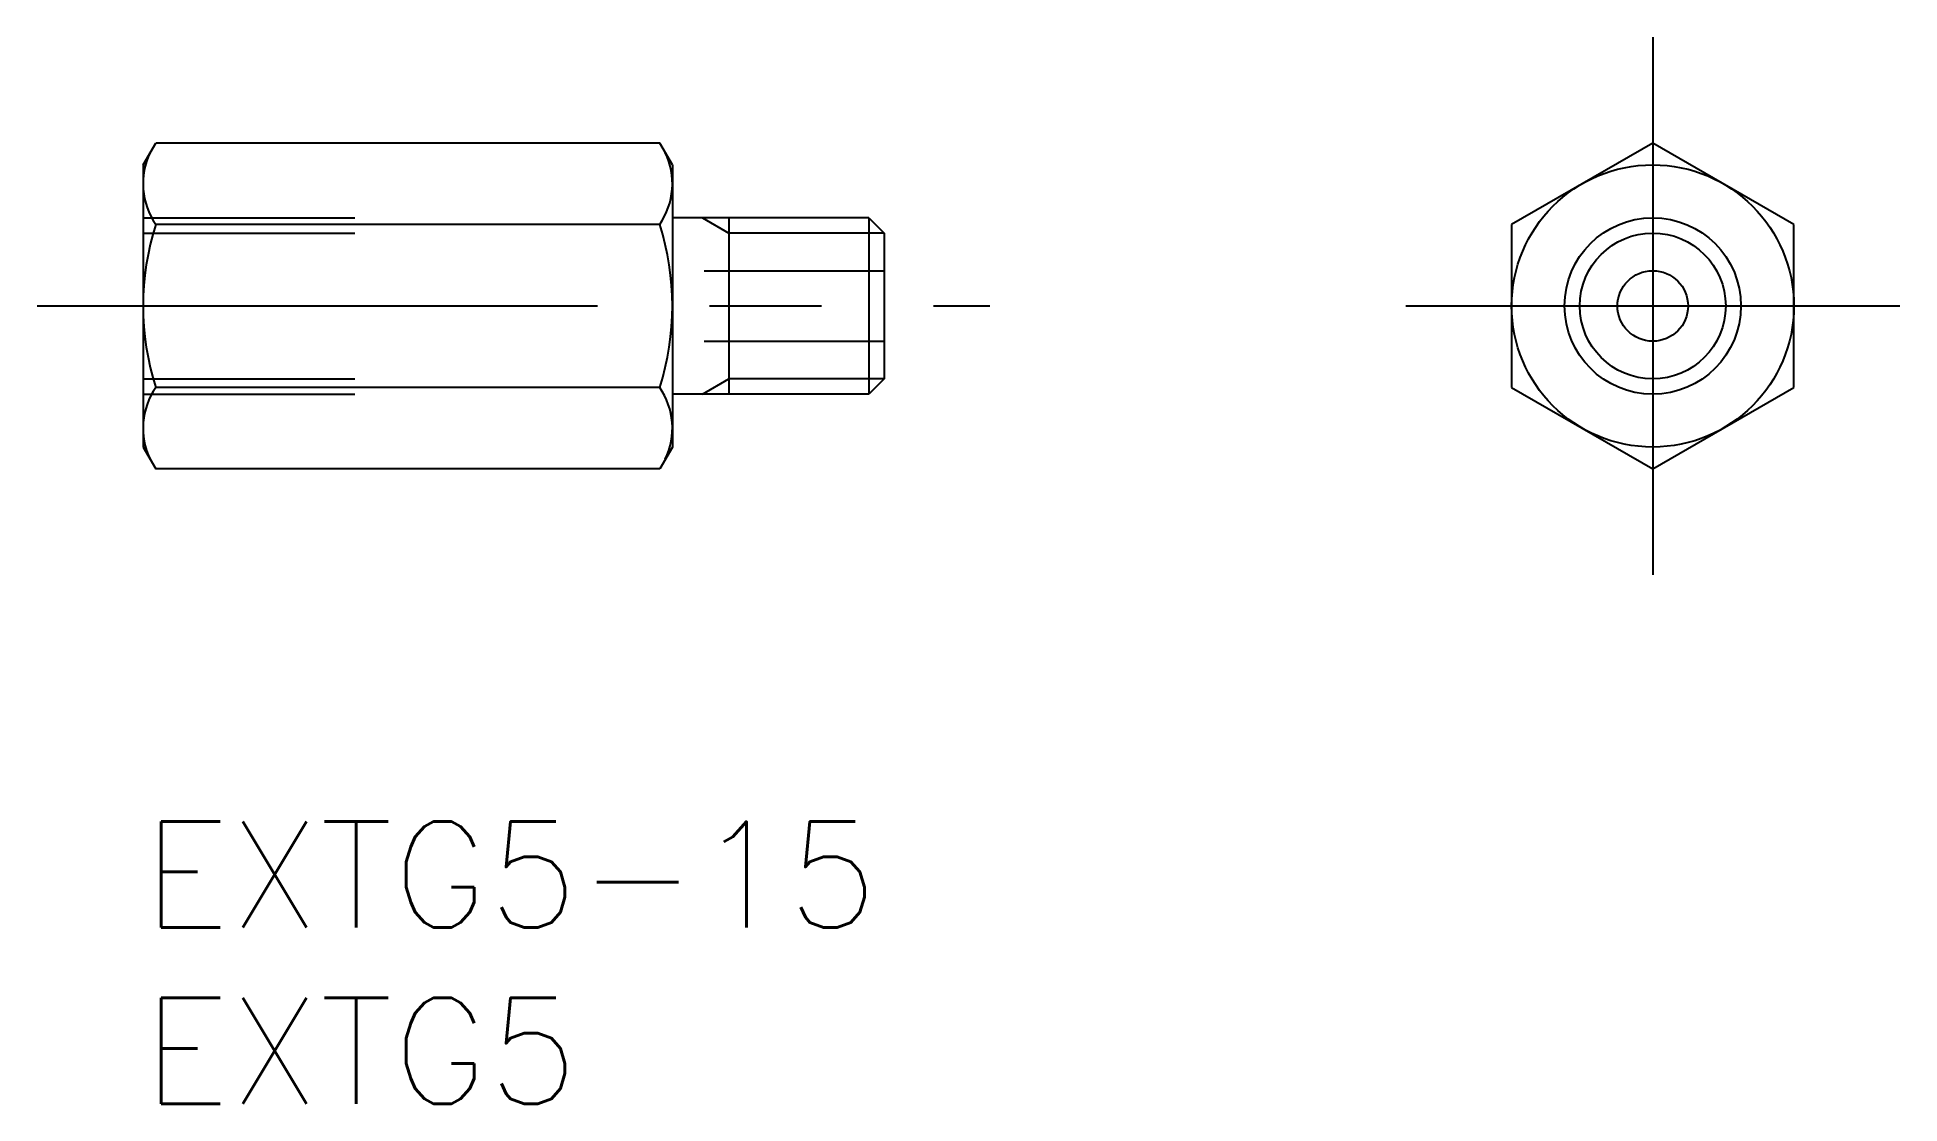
# Model space of a CAD drawing. Extents: x -3 to 49.8, y -8 to 22.2.
import ezdxf

# ---------------------------------------------------------------- set-up
doc = ezdxf.new("R2010")
doc.units = 0
doc.header["$LTSCALE"] = 0.5
doc.linetypes.add('CENTER', pattern=[50.8, 31.75, -6.35, 6.35, -6.35])
doc.linetypes.add('DASHED', pattern=[19.05, 12.7, -6.35])
for name, color, linetype in [('MSM_CENTER', 1, 'CENTER'), ('MSM_CONTINUOUS', 7, 'CONTINUOUS'), ('MSM_DASHED', 4, 'DASHED'), ('MSM_NARROW', 5, 'CONTINUOUS'), ('MSM_PART_NUMBER', 7, 'CONTINUOUS')]:
    doc.layers.add(name, color=color, linetype=linetype)
doc.styles.get("Standard").update_dxf_attribs({"font": 'txt.shx', "height": 3, "bigfont": 'bigfont.shx'})

# ---------------------------------------------------------------- blocks, each defined once
blk = doc.blocks.new('*U3')
at = {"layer": 'MSM_PART_NUMBER'}
blk.add_text('EXTG5-15', height=3, dxfattribs=at).set_placement((0, -3))
blk = doc.blocks.new('*U4')
at = {"layer": 'MSM_PART_NUMBER'}
blk.add_text('EXTG5', height=3, dxfattribs=at).set_placement((0, -8))

msp = doc.modelspace()

# ---------------------------------------------------------------- linework, layer by layer
at = {"layer": 'MSM_CENTER'}
for p, q in [((42.787, 22.238), (42.787, 7)), ((-3, 14.619), (24, 14.619)), ((35.787, 14.619), (49.787, 14.619))]:
    msp.add_line(p, q, dxfattribs=at)
at = {"layer": 'MSM_CONTINUOUS'}
for p, q in [((0, 18.619), (0.357, 19.238)), ((14.643, 19.238), (0.357, 19.238)), ((15, 18.619), (14.643, 19.238)), ((42.787, 19.238), (38.787, 16.928)), ((46.787, 16.928), (42.787, 19.238)), ((0, 18.619), (0, 10.619)), ((15, 18.619), (15, 10.619)), ((14.643, 16.928), (0.357, 16.928)), ((20.567, 17.119), (15, 17.119)), ((16.6, 17.119), (16.6, 12.119)), ((20.567, 17.119), (21, 16.686)), ((20.567, 17.119), (20.567, 12.119)), ((38.787, 16.928), (38.787, 12.309)), ((46.787, 12.309), (46.787, 16.928)), ((21, 16.686), (21, 12.552)), ((14.643, 12.309), (0.357, 12.309)), ((21, 12.552), (20.567, 12.119)), ((38.787, 12.309), (42.787, 10)), ((42.787, 10), (46.787, 12.309)), ((20.567, 12.119), (15, 12.119)), ((0, 10.619), (0.357, 10)), ((15, 10.619), (14.643, 10)), ((14.643, 10), (0.357, 10))]:
    msp.add_line(p, q, dxfattribs=at)
for radius in [4, 2.5, 1]:
    msp.add_circle((42.787, 14.619), radius, dxfattribs=at)
for centre, radius, start, end in [((2.045, 18.083), 2.045, 154.3842, 214.3842), ((12.955, 18.083), 2.045, 325.6158, 25.6158), ((7.643, 14.619), 7.643, 162.412, 197.588), ((7.357, 14.619), 7.643, 342.412, 17.588), ((2.045, 11.155), 2.045, 145.6158, 205.6158), ((12.955, 11.155), 2.045, 334.3842, 34.3842)]:
    msp.add_arc(centre, radius, start, end, dxfattribs=at)
at = {"layer": 'MSM_DASHED'}
for p, q in [((0, 17.119), (6, 17.119)), ((0, 16.686), (6, 16.686)), ((15.9, 15.619), (21, 15.619)), ((15.9, 13.619), (21, 13.619)), ((0, 12.552), (6, 12.552)), ((0, 12.119), (6, 12.119))]:
    msp.add_line(p, q, dxfattribs=at)
at = {"layer": 'MSM_NARROW'}
for p, q in [((15.85, 17.119), (16.6, 16.686)), ((21, 16.686), (16.6, 16.686)), ((15.85, 12.119), (16.6, 12.552)), ((21, 12.552), (16.6, 12.552))]:
    msp.add_line(p, q, dxfattribs=at)
msp.add_circle((42.787, 14.619), 2.067, dxfattribs=at)

# ---------------------------------------------------------------- block references
at = {"layer": 'MSM_CONTINUOUS'}
for name in ['*U3', '*U4']:
    msp.add_blockref(name, (0, 0), dxfattribs=at)

doc.saveas('drawing.dxf')
